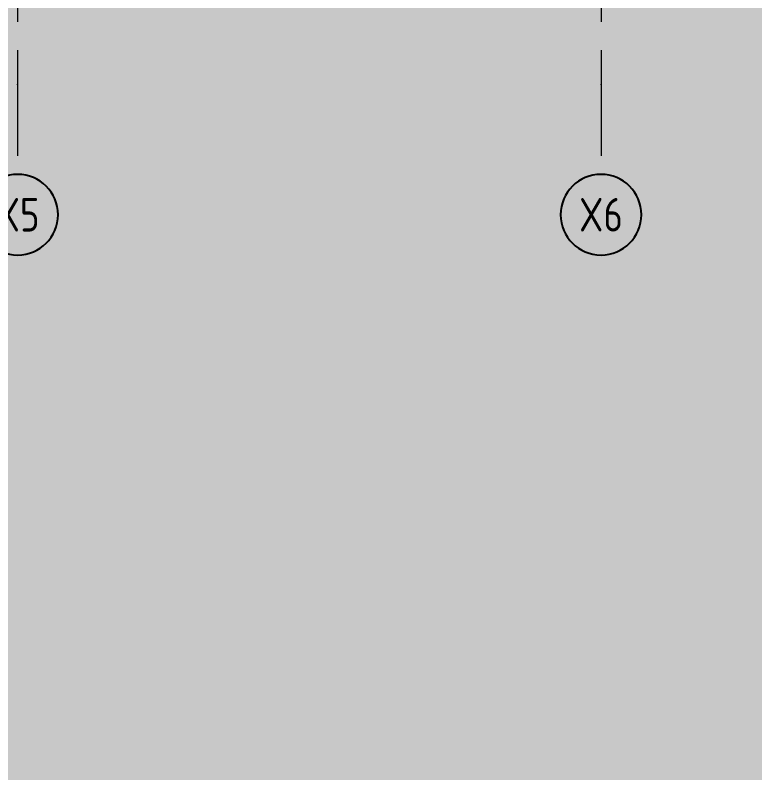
# Model space of a CAD drawing. Header units: millimetres. Extents: x 18162 to 7085488, y 72188 to 247925.
# Drawn here: x 4267586 to 4275827, y 90081 to 98527 of the extents above; entities that cross this region are included whole.
import ezdxf
from ezdxf.enums import TextEntityAlignment as Align

# ---------------------------------------------------------------- set-up
doc = ezdxf.new("R2010")
doc.units = ezdxf.units.MM
doc.header["$MEASUREMENT"] = 0
doc.linetypes.add('Double Dashed', pattern=[1093.611073, 529.166651, -211.666656, 141.111112, -211.666656])
doc.layers.add('Structural - Grid', color=7, linetype='Continuous')
doc.styles.add('GENERATED_STYLE_3', font='', dxfattribs={"width": 0.8})
doc.styles.get('GENERATED_STYLE_3').set_extended_font_data('ISOCPEUR MON')

# ---------------------------------------------------------------- blocks, each defined once
blk = doc.blocks.new('Standard grid marker[366]_3', base_point=(4267613.1, 164752.7))
at = {"layer": 'Structural - Grid', "color": 13, "linetype": 'Double Dashed', "lineweight": 13, "ltscale": 1.5}
for p, q in [((4267613.1, 163752.7), (4267613.1, 97752.7)), ((4267613.1, 97752.7), (4267613.1, 96752.7))]:
    blk.add_line(p, q, dxfattribs=at)
at = {"layer": 'Structural - Grid', "color": 13, "linetype": 'Continuous', "lineweight": 25, "flags": 128}
blk.add_lwpolyline([(4267613.1, 95852.7, 1), (4267613.1, 96752.7, 1)], format="xyb", close=True, dxfattribs=at)
at = {"layer": 'Structural - Grid', "color": 13, "linetype": 'Double Dashed', "lineweight": 13, "ltscale": 1.5}
blk.add_point((4267613.1, 97752.7), dxfattribs=at)
blk.add_point((4267613.1, 97752.7), dxfattribs=at)
at = {"layer": 'Structural - Grid', "color": 13, "lineweight": 13, "style": 'GENERATED_STYLE_3'}
blk.add_attdef('AC_MarkerText_1', text='', height=375, rotation=360, dxfattribs=at).set_placement((4267613.1, 96490.2), align=Align.TOP_CENTER)
blk = doc.blocks.new('Standard grid marker[367]_3', base_point=(4274113.1, 164752.7))
at = {"layer": 'Structural - Grid', "color": 13, "linetype": 'Double Dashed', "lineweight": 13, "ltscale": 1.5}
for p, q in [((4274113.1, 163752.7), (4274113.1, 97752.7)), ((4274113.1, 97752.7), (4274113.1, 96752.7))]:
    blk.add_line(p, q, dxfattribs=at)
at = {"layer": 'Structural - Grid', "color": 13, "linetype": 'Continuous', "lineweight": 25, "flags": 128}
blk.add_lwpolyline([(4274113.1, 95852.7, 1), (4274113.1, 96752.7, 1)], format="xyb", close=True, dxfattribs=at)
at = {"layer": 'Structural - Grid', "color": 13, "linetype": 'Double Dashed', "lineweight": 13, "ltscale": 1.5}
blk.add_point((4274113.1, 97752.7), dxfattribs=at)
blk.add_point((4274113.1, 97752.7), dxfattribs=at)
at = {"layer": 'Structural - Grid', "color": 13, "lineweight": 13, "style": 'GENERATED_STYLE_3'}
blk.add_attdef('AC_MarkerText_1', text='', height=375, rotation=360, dxfattribs=at).set_placement((4274113.1, 96490.2), align=Align.TOP_CENTER)

msp = doc.modelspace()

# ---------------------------------------------------------------- hatches: boundary and pattern name
at = {"linetype": 'Continuous', "lineweight": 13}
h = msp.add_hatch(dxfattribs=at)
h.set_pattern_fill('Earth_0003', color=254, style=0, pattern_type=2)
h.set_pattern_definition([(45, (4294986.6, 104752.7), (-413.6575, 413.6575), []), (45, (4294848.7, 104890.6), (-827.315, 827.315), []), (45, (4294710.8, 105028.5), (-827.315, 827.315), []), (135, (4294572.92, 105166.36), (137.88582, 137.88582), [585, -585])])
h.paths.add_polyline_path([(4169933.2, 102402.7), (4169933.2, 72524.1), (4334524.9, 72524.1), (4334524.9, 102402.7), (4280613.1, 102402.7), (4276913.1, 98702.7), (4275213.1, 98702.7), (4243013.1, 98702.7), (4242913.1, 98702.7), (4240913.1, 98702.7), (4237213.1, 102402.7)])

# ---------------------------------------------------------------- block references
at = {"layer": 'Structural - Grid', "color": 13, "linetype": 'Continuous', "lineweight": 13}
ref = msp.add_blockref('Standard grid marker[366]_3', (4267613.1, 164752.7), dxfattribs=at)
ref.add_attrib('AC_MarkerText_1', 'X5', dxfattribs={"color": 13, "lineweight": 13, "height": 375, "rotation": 360, "style": 'GENERATED_STYLE_3', "width": 0.8}).set_placement((4267613.1, 96490.2), align=Align.TOP_CENTER)
ref = msp.add_blockref('Standard grid marker[367]_3', (4274113.1, 164752.7), dxfattribs=at)
ref.add_attrib('AC_MarkerText_1', 'X6', dxfattribs={"color": 13, "lineweight": 13, "height": 375, "rotation": 360, "style": 'GENERATED_STYLE_3', "width": 0.8}).set_placement((4274113.1, 96490.2), align=Align.TOP_CENTER)

doc.saveas('drawing.dxf')
